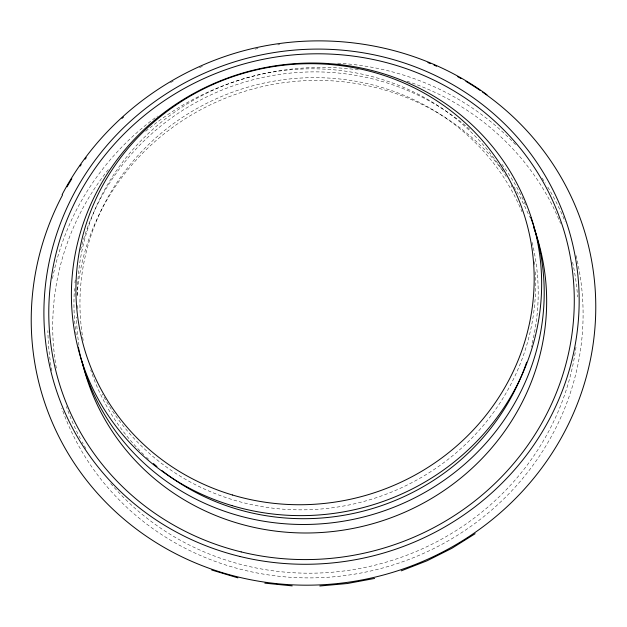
<?xml version="1.0" encoding="UTF-8"?>
<svg xmlns="http://www.w3.org/2000/svg" width="627" height="627" viewBox="0 0 627 627"><rect width="100%" height="100%" fill="white"/><g stroke="black" fill="none" stroke-linecap="round" stroke-linejoin="round"><path stroke-width="0.47" stroke-dasharray="3.13 2.35" d="M170.481 82.662A283.216 270.699 -16.1 0 1 173.804 80.734M199.504 67.677A283.216 270.699 -16.1 0 1 203.908 65.741M255.118 49.125A283.216 270.699 -16.1 0 1 257.94 48.498M277.824 44.901A283.216 270.699 -16.1 0 1 279.728 44.635M576.048 255.565A268.521 256.655 -16.1 0 1 388.638 566.314A268.521 256.655 -16.1 0 1 61.752 408.153M51.861 370.902A268.521 256.655 -16.1 0 1 47.871 330.578M52.511 278.498A268.521 256.655 -16.1 0 1 157.589 116.034M337.671 63.17A268.521 256.655 -16.1 0 1 515.606 144.704M542.12 178.123A268.521 256.655 -16.1 0 1 545.271 182.998M547.81 187.12A268.521 256.655 -16.1 0 1 565.076 221.637M572.592 262.282A263.63 251.976 -16.1 0 1 577.608 296.955M575.978 347.24A263.63 251.976 -16.1 0 1 385.887 562.247A263.63 251.976 -16.1 0 1 110.07 482.743M85.899 448.626A263.63 251.976 -16.1 0 1 82.161 442.019M80.366 438.673A263.63 251.976 -16.1 0 1 66.376 406.555M56.328 368.12A263.63 251.976 -16.1 0 1 109.216 168.459M145.723 131.255A263.63 251.976 -16.1 0 1 359.592 70.059M407.103 81.236A263.63 251.976 -16.1 0 1 560.53 223.431M76.22 334.951A235.917 225.485 -16.1 0 1 74.472 288.545M74.942 282.848A235.917 225.485 -16.1 0 1 75.232 280.01M80.624 249.946A235.917 225.485 -16.1 0 1 470.289 129.75M501.866 164.196A235.917 225.485 -16.1 0 1 526.069 206.024M78.963 345.336A235.917 225.485 -16.1 0 1 76.463 317.011M77.066 295.16A235.917 225.485 -16.1 0 1 248.026 90.335A235.917 225.485 -16.1 0 1 502.611 170.419M513.936 186.862A235.917 225.485 -16.1 0 1 529.65 217.146M532.088 242.422A229.89 219.724 -16.1 0 1 531.234 346.99M148.513 459.176A229.89 219.724 -16.1 0 1 146.467 457.263M143.779 454.677A229.89 219.724 -16.1 0 1 90.68 369.891M83.203 340.398A229.89 219.724 -16.1 0 1 247.187 87.349A229.89 219.724 -16.1 0 1 521.985 211.769M534.47 261.741A229.89 219.724 -16.1 0 1 534.745 264.5M535.301 271.875A229.89 219.724 -16.1 0 1 366.09 500.824A229.89 219.724 -16.1 0 1 102.342 394.085M77.858 308.625A229.89 219.724 -16.1 0 1 77.607 304.009M77.403 295.678A229.89 219.724 -16.1 0 1 247.877 77.568A229.89 219.724 -16.1 0 1 506.161 176.508M511.138 185.38A229.89 219.724 -16.1 0 1 512 187.018"/><path stroke-width="0.94" d="M62.104 194.66C100.422 121.285 172.041 67.387 252.407 48.553C332.475 29.634 420.427 45.904 486.975 94.755M475.156 533.702L451.761 548.366L427.042 560.789L401.241 570.852M374.593 578.447L347.366 583.518L319.817 586.002M264.821 583.157L292.213 585.884M211.714 570.021L237.899 577.859M482.453 92.004A283.216 270.699 -16.1 0 1 548.656 458.282A283.216 270.699 -16.1 0 1 170.654 551.07A283.216 270.699 -16.1 0 1 62.481 195.091M67.018 186.846A283.216 270.699 -16.1 0 1 71.839 178.75M80.131 166.116A283.216 270.699 -16.1 0 1 81.212 164.572M85.092 159.203A283.216 270.699 -16.1 0 1 86.228 157.69M122.014 118.385A283.216 270.699 -16.1 0 1 123.433 117.108M427.896 62.551A283.216 270.699 -16.1 0 1 430.522 63.625M434.009 65.098A283.216 270.699 -16.1 0 1 436.604 66.235M457.726 76.682A283.216 270.699 -16.1 0 1 461.01 78.516M465.892 81.345A283.216 270.699 -16.1 0 1 480.133 90.413M530.693 217.436A235.917 225.485 -16.1 0 1 371.16 514.947A235.917 225.485 -16.1 0 1 78.344 347.084M533.796 227.726A235.917 225.485 -16.1 0 1 375.526 522.91A235.917 225.485 -16.1 0 1 82.019 361.144M526.664 362.202A229.89 219.724 -16.1 0 1 162.056 470.673M156.954 466.559A229.89 219.724 -16.1 0 1 153.388 463.533M239.875 556.462A268.521 256.655 -16.1 0 0 570.68 236.34A268.521 256.655 -16.1 0 0 124.052 127.265A268.521 256.655 -16.1 0 0 239.875 556.462M241.176 551.909A263.63 251.976 -16.1 0 0 565.954 237.625A263.63 251.976 -16.1 0 0 127.469 130.534A263.63 251.976 -16.1 0 0 241.176 551.909M231.998 505.628A235.917 225.485 -16.1 0 0 536.916 238.801A235.917 225.485 -16.1 0 0 150.66 123.55A235.917 225.485 -16.1 0 0 231.998 505.628M232.429 494.993A229.89 219.724 -16.1 0 0 529.556 234.984A229.89 219.724 -16.1 0 0 153.16 122.68A229.89 219.724 -16.1 0 0 232.429 494.993"/></g></svg>
